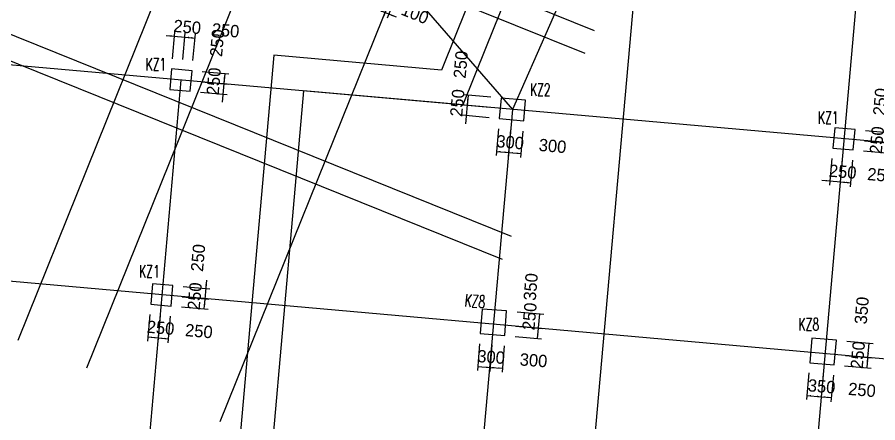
# Model space of a CAD drawing. Extents: x 387171 to 699106, y 11966 to 245688.
# Drawn here: x 553783 to 574726, y 60053 to 69925 of the extents above; entities that cross this region are included whole.
import ezdxf

# ---------------------------------------------------------------- set-up
doc = ezdxf.new("R2010")
doc.units = 0
doc.header["$LTSCALE"] = 100
doc.header["$MEASUREMENT"] = 0
for name, color, linetype in [('COLU', 7, 'Continuous'), ('DIM', 3, 'Continuous'), ('DOTE', 253, 'Continuous'), ('h后浇带(新)', 1, 'Continuous'), ('NUM', 7, 'Continuous'), ('小尺寸', 4, 'Continuous')]:
    doc.layers.add(name, color=color, linetype=linetype)
doc.styles.get("Standard").update_dxf_attribs({"font": 'standard'})
doc.styles.add('tk', font='tk')
doc.dimstyles.get("Standard").update_dxf_attribs({"dimtxt": 300, "dimasz": 100, "dimexe": 100, "dimexo": 250, "dimgap": 100, "dimtad": 0, "dimtoh": 1, "dimdec": 0, "dimdsep": 46, "dimcen": 0.09, "dimclrt": 7, "dimadec": 0, "dimazin": 0, "dimtfac": 1, "dimtdec": 4, "dimtofl": 0, "dimtmove": 0, "dimatfit": 3, "dimfxl": 1, "dimtolj": 1, "dimtzin": 0, "dimarcsym": 0})

# ---------------------------------------------------------------- blocks, each defined once
blk = doc.blocks.new('*D1644')
at = {"layer": '小尺寸', "color": 0, "linetype": 'ByBlock', "lineweight": -2}
for p, q in [((562937, 70545), (562694, 69943)), ((563030, 70508), (562787, 69905)), ((563010, 69923), (562546, 70110))]:
    blk.add_line(p, q, dxfattribs=at)
for points in [[(562732, 70035), (562633, 70057), (562645, 70088)], [(562825, 69998), (562924, 69976), (562911, 69945)]]:
    blk.add_solid(points, dxfattribs=at)
at = {"layer": '小尺寸', "color": 7, "linetype": 'Continuous', "lineweight": -2, "insert": (563465, 70009), "char_height": 300, "width": 476.67, "attachment_point": 5, "rotation": 338.0454, "style": 'tk'}
blk.add_mtext('100', dxfattribs=at)
blk = doc.blocks.new('*D3156')
at = {"layer": 'DIM', "color": 0, "linetype": 'ByBlock', "lineweight": -2}
for p, q in [((558287, 68600), (558935, 68543)), ((558835, 68552), (558813, 68303)), ((558265, 68351), (558913, 68294))]:
    blk.add_line(p, q, dxfattribs=at)
for points in [[(558835, 68552), (558843, 68450), (558810, 68453)], [(558813, 68303), (558805, 68404), (558838, 68401)]]:
    blk.add_solid(points, dxfattribs=at)
at = {"layer": 'DIM', "color": 7, "linetype": 'Continuous', "lineweight": -2, "insert": (558650, 69297), "char_height": 300, "width": 566.67, "attachment_point": 5, "rotation": 84.9316, "style": 'tk'}
blk.add_mtext('250', dxfattribs=at)
blk = doc.blocks.new('*D3099')
at = {"layer": 'DIM', "color": 0, "linetype": 'ByBlock', "lineweight": -2}
for p, q in [((558831, 68502), (558773, 67854)), ((558265, 68351), (558913, 68294)), ((558243, 68102), (558890, 68045))]:
    blk.add_line(p, q, dxfattribs=at)
for points in [[(558813, 68303), (558805, 68404), (558838, 68401)], [(558791, 68054), (558799, 67952), (558765, 67955)]]:
    blk.add_solid(points, dxfattribs=at)
at = {"layer": 'DIM', "color": 7, "linetype": 'Continuous', "lineweight": -2, "insert": (558567, 68365), "char_height": 300, "width": 566.67, "attachment_point": 5, "rotation": 84.9316, "style": 'tk'}
blk.add_mtext('250', dxfattribs=at)
blk = doc.blocks.new('*D2819')
at = {"layer": 'DIM', "color": 0, "linetype": 'ByBlock', "lineweight": -2}
for p, q in [((557562, 68915), (557620, 69563)), ((557811, 68893), (557869, 69541)), ((557412, 69481), (558059, 69424))]:
    blk.add_line(p, q, dxfattribs=at)
for points in [[(557611, 69463), (557510, 69456), (557513, 69489)], [(557860, 69441), (557961, 69449), (557958, 69416)]]:
    blk.add_solid(points, dxfattribs=at)
at = {"layer": 'DIM', "color": 7, "linetype": 'Continuous', "lineweight": -2, "insert": (557922, 69687), "char_height": 300, "width": 566.67, "attachment_point": 5, "rotation": 354.9316, "style": 'tk'}
blk.add_mtext('250', dxfattribs=at)
blk = doc.blocks.new('*D3605')
at = {"layer": 'DIM', "color": 0, "linetype": 'ByBlock', "lineweight": -2}
for p, q in [((557811, 68893), (557869, 69541)), ((557860, 69441), (558109, 69419)), ((558060, 68871), (558118, 69519))]:
    blk.add_line(p, q, dxfattribs=at)
for points in [[(557860, 69441), (557961, 69449), (557958, 69416)], [(558109, 69419), (558008, 69411), (558011, 69445)]]:
    blk.add_solid(points, dxfattribs=at)
at = {"layer": 'DIM', "color": 7, "linetype": 'Continuous', "lineweight": -2, "insert": (558854, 69604), "char_height": 300, "width": 566.67, "attachment_point": 5, "rotation": 354.9316, "style": 'tk'}
blk.add_mtext('250', dxfattribs=at)
blk = doc.blocks.new('*D3333')
at = {"layer": 'DIM', "color": 0, "linetype": 'ByBlock', "lineweight": -2}
for p, q in [((565492, 67208), (565435, 66561)), ((565791, 67182), (565734, 66534)), ((565444, 66660), (565743, 66634))]:
    blk.add_line(p, q, dxfattribs=at)
for points in [[(565444, 66660), (565545, 66668), (565542, 66635)], [(565743, 66634), (565642, 66626), (565644, 66659)]]:
    blk.add_solid(points, dxfattribs=at)
at = {"layer": 'DIM', "color": 7, "linetype": 'Continuous', "lineweight": -2, "insert": (565780, 66881), "char_height": 300, "width": 566.67, "attachment_point": 5, "rotation": 354.9316, "style": 'tk'}
blk.add_mtext('300', dxfattribs=at)
blk = doc.blocks.new('*D4432')
at = {"layer": 'DIM', "color": 0, "linetype": 'ByBlock', "lineweight": -2}
for p, q in [((565791, 67182), (565734, 66534)), ((566090, 67155), (566033, 66508)), ((565743, 66634), (566041, 66607))]:
    blk.add_line(p, q, dxfattribs=at)
for points in [[(565743, 66634), (565844, 66642), (565841, 66608)], [(566041, 66607), (565940, 66600), (565943, 66633)]]:
    blk.add_solid(points, dxfattribs=at)
at = {"layer": 'DIM', "color": 7, "linetype": 'Continuous', "lineweight": -2, "insert": (566812, 66790), "char_height": 300, "width": 566.67, "attachment_point": 5, "rotation": 354.9316, "style": 'tk'}
blk.add_mtext('300', dxfattribs=at)
blk = doc.blocks.new('*D4019')
at = {"layer": 'DIM', "color": 0, "linetype": 'ByBlock', "lineweight": -2}
for p, q in [((564700, 67329), (564757, 67976)), ((565288, 67728), (564640, 67786)), ((565265, 67479), (564618, 67537))]:
    blk.add_line(p, q, dxfattribs=at)
for points in [[(564740, 67777), (564732, 67878), (564765, 67875)], [(564718, 67528), (564725, 67427), (564692, 67430)]]:
    blk.add_solid(points, dxfattribs=at)
at = {"layer": 'DIM', "color": 7, "linetype": 'Continuous', "lineweight": -2, "insert": (564494, 67839), "char_height": 300, "width": 566.67, "attachment_point": 5, "rotation": 84.9316, "style": 'tk'}
blk.add_mtext('250', dxfattribs=at)
blk = doc.blocks.new('*D184')
at = {"layer": 'DIM', "color": 0, "linetype": 'ByBlock', "lineweight": -2}
for p, q in [((565310, 67977), (564662, 68035)), ((564740, 67777), (564762, 68026)), ((565288, 67728), (564640, 67786))]:
    blk.add_line(p, q, dxfattribs=at)
for points in [[(564740, 67777), (564732, 67878), (564765, 67875)], [(564762, 68026), (564770, 67925), (564736, 67928)]]:
    blk.add_solid(points, dxfattribs=at)
at = {"layer": 'DIM', "color": 7, "linetype": 'Continuous', "lineweight": -2, "insert": (564577, 68772), "char_height": 300, "width": 566.67, "attachment_point": 5, "rotation": 84.9316, "style": 'tk'}
blk.add_mtext('250', dxfattribs=at)
blk = doc.blocks.new('*D70')
at = {"layer": 'DIM', "color": 0, "linetype": 'ByBlock', "lineweight": -2}
for p, q in [((573611, 66488), (573553, 65841)), ((573860, 66466), (573802, 65819)), ((573363, 65958), (574010, 65901))]:
    blk.add_line(p, q, dxfattribs=at)
for points in [[(573562, 65940), (573461, 65933), (573464, 65966)], [(573811, 65918), (573912, 65926), (573909, 65893)]]:
    blk.add_solid(points, dxfattribs=at)
at = {"layer": 'DIM', "color": 7, "linetype": 'Continuous', "lineweight": -2, "insert": (573873, 66164), "char_height": 300, "width": 566.67, "attachment_point": 5, "rotation": 354.9316, "style": 'tk'}
blk.add_mtext('250', dxfattribs=at)
blk = doc.blocks.new('*D4472')
at = {"layer": 'DIM', "color": 0, "linetype": 'ByBlock', "lineweight": -2}
for p, q in [((573860, 66466), (573802, 65819)), ((574109, 66444), (574051, 65797)), ((573811, 65918), (574060, 65896))]:
    blk.add_line(p, q, dxfattribs=at)
for points in [[(573811, 65918), (573912, 65926), (573909, 65893)], [(574060, 65896), (573959, 65888), (573962, 65922)]]:
    blk.add_solid(points, dxfattribs=at)
at = {"layer": 'DIM', "color": 7, "linetype": 'Continuous', "lineweight": -2, "insert": (574806, 66081), "char_height": 300, "width": 566.67, "attachment_point": 5, "rotation": 354.9316, "style": 'tk'}
blk.add_mtext('250', dxfattribs=at)
blk = doc.blocks.new('*D905')
at = {"layer": 'DIM', "color": 0, "linetype": 'ByBlock', "lineweight": -2}
for p, q in [((574910, 66423), (574967, 67071)), ((574402, 66920), (575049, 66863)), ((574380, 66671), (575027, 66613))]:
    blk.add_line(p, q, dxfattribs=at)
for points in [[(574950, 66871), (574942, 66972), (574975, 66969)], [(574928, 66622), (574935, 66521), (574902, 66524)]]:
    blk.add_solid(points, dxfattribs=at)
at = {"layer": 'DIM', "color": 7, "linetype": 'Continuous', "lineweight": -2, "insert": (574704, 66934), "char_height": 300, "width": 566.67, "attachment_point": 5, "rotation": 84.9316, "style": 'tk'}
blk.add_mtext('250', dxfattribs=at)
blk = doc.blocks.new('*D768')
at = {"layer": 'DIM', "color": 0, "linetype": 'ByBlock', "lineweight": -2}
for p, q in [((574424, 67169), (575071, 67112)), ((574950, 66871), (574972, 67120)), ((574402, 66920), (575049, 66863))]:
    blk.add_line(p, q, dxfattribs=at)
for points in [[(574972, 67120), (574979, 67019), (574946, 67022)], [(574950, 66871), (574942, 66972), (574975, 66969)]]:
    blk.add_solid(points, dxfattribs=at)
at = {"layer": 'DIM', "color": 7, "linetype": 'Continuous', "lineweight": -2, "insert": (574787, 67866), "char_height": 300, "width": 566.67, "attachment_point": 5, "rotation": 84.9316, "style": 'tk'}
blk.add_mtext('250', dxfattribs=at)
blk = doc.blocks.new('*D2261')
at = {"layer": 'DIM', "color": 0, "linetype": 'ByBlock', "lineweight": -2}
for p, q in [((565032, 61974), (564984, 61322)), ((565331, 61952), (565283, 61300)), ((564991, 61422), (565290, 61400))]:
    blk.add_line(p, q, dxfattribs=at)
for points in [[(564991, 61422), (565092, 61431), (565090, 61398)], [(565290, 61400), (565189, 61391), (565192, 61424)]]:
    blk.add_solid(points, dxfattribs=at)
at = {"layer": 'DIM', "color": 7, "linetype": 'Continuous', "lineweight": -2, "insert": (565316, 61655), "char_height": 300, "width": 566.67, "attachment_point": 5, "rotation": 355.7758, "style": 'tk'}
blk.add_mtext('300', dxfattribs=at)
blk = doc.blocks.new('*D2144')
at = {"layer": 'DIM', "color": 0, "linetype": 'ByBlock', "lineweight": -2}
for p, q in [((565331, 61952), (565283, 61304)), ((565630, 61930), (565582, 61282)), ((565291, 61403), (565590, 61381))]:
    blk.add_line(p, q, dxfattribs=at)
for points in [[(565291, 61403), (565392, 61413), (565389, 61379)], [(565590, 61381), (565489, 61372), (565491, 61405)]]:
    blk.add_solid(points, dxfattribs=at)
at = {"layer": 'DIM', "color": 7, "linetype": 'Continuous', "lineweight": -2, "insert": (566349, 61573), "char_height": 300, "width": 566.67, "attachment_point": 5, "rotation": 355.7758, "style": 'tk'}
blk.add_mtext('300', dxfattribs=at)
blk = doc.blocks.new('*D1882')
at = {"layer": 'DIM', "color": 0, "linetype": 'ByBlock', "lineweight": -2}
for p, q in [((565920, 62406), (566567, 62349)), ((566445, 62108), (566467, 62357)), ((565898, 62157), (566545, 62100))]:
    blk.add_line(p, q, dxfattribs=at)
for points in [[(566445, 62108), (566438, 62210), (566471, 62207)], [(566467, 62357), (566475, 62256), (566442, 62259)]]:
    blk.add_solid(points, dxfattribs=at)
at = {"layer": 'DIM', "color": 7, "linetype": 'Continuous', "lineweight": -2, "insert": (566252, 62643), "char_height": 300, "width": 566.67, "attachment_point": 5, "rotation": 84.9316, "style": 'tk'}
blk.add_mtext('250', dxfattribs=at)
blk = doc.blocks.new('*D2673')
at = {"layer": 'DIM', "color": 0, "linetype": 'ByBlock', "lineweight": -2}
for p, q in [((558389, 63521), (558331, 62874)), ((557823, 63371), (558471, 63313)), ((557801, 63122), (558449, 63064))]:
    blk.add_line(p, q, dxfattribs=at)
for points in [[(558371, 63322), (558363, 63423), (558397, 63420)], [(558349, 63073), (558357, 62972), (558324, 62975)]]:
    blk.add_solid(points, dxfattribs=at)
at = {"layer": 'DIM', "color": 7, "linetype": 'Continuous', "lineweight": -2, "insert": (558186, 64068), "char_height": 300, "width": 566.67, "attachment_point": 5, "rotation": 84.9316, "style": 'tk'}
blk.add_mtext('250', dxfattribs=at)
blk = doc.blocks.new('*D2616')
at = {"layer": 'DIM', "color": 0, "linetype": 'ByBlock', "lineweight": -2}
for p, q in [((557801, 63122), (558449, 63064)), ((558349, 63073), (558327, 62824)), ((557779, 62873), (558427, 62815))]:
    blk.add_line(p, q, dxfattribs=at)
for points in [[(558349, 63073), (558357, 62972), (558324, 62975)], [(558327, 62824), (558319, 62925), (558352, 62922)]]:
    blk.add_solid(points, dxfattribs=at)
at = {"layer": 'DIM', "color": 7, "linetype": 'Continuous', "lineweight": -2, "insert": (558104, 63135), "char_height": 300, "width": 566.67, "attachment_point": 5, "rotation": 84.9316, "style": 'tk'}
blk.add_mtext('250', dxfattribs=at)
blk = doc.blocks.new('*D3524')
at = {"layer": 'DIM', "color": 0, "linetype": 'ByBlock', "lineweight": -2}
for p, q in [((557010, 62690), (556953, 62042)), ((557259, 62668), (557202, 62020)), ((556961, 62142), (557210, 62120))]:
    blk.add_line(p, q, dxfattribs=at)
for points in [[(556961, 62142), (557063, 62150), (557060, 62117)], [(557210, 62120), (557109, 62112), (557112, 62145)]]:
    blk.add_solid(points, dxfattribs=at)
at = {"layer": 'DIM', "color": 7, "linetype": 'Continuous', "lineweight": -2, "insert": (557273, 62365), "char_height": 300, "width": 566.67, "attachment_point": 5, "rotation": 354.9316, "style": 'tk'}
blk.add_mtext('250', dxfattribs=at)
blk = doc.blocks.new('*D3135')
at = {"layer": 'DIM', "color": 0, "linetype": 'ByBlock', "lineweight": -2}
for p, q in [((557259, 62668), (557202, 62020)), ((557508, 62646), (557451, 61998)), ((557210, 62120), (557459, 62098))]:
    blk.add_line(p, q, dxfattribs=at)
for points in [[(557210, 62120), (557312, 62128), (557309, 62094)], [(557459, 62098), (557358, 62090), (557361, 62123)]]:
    blk.add_solid(points, dxfattribs=at)
at = {"layer": 'DIM', "color": 7, "linetype": 'Continuous', "lineweight": -2, "insert": (558205, 62283), "char_height": 300, "width": 566.67, "attachment_point": 5, "rotation": 354.9316, "style": 'tk'}
blk.add_mtext('250', dxfattribs=at)
blk = doc.blocks.new('*D3533')
at = {"layer": 'DIM', "color": 0, "linetype": 'ByBlock', "lineweight": -2}
for p, q in [((573047, 61268), (572990, 60620)), ((573396, 61237), (573338, 60589)), ((572999, 60720), (573347, 60689))]:
    blk.add_line(p, q, dxfattribs=at)
for points in [[(572999, 60720), (573100, 60727), (573097, 60694)], [(573347, 60689), (573246, 60681), (573249, 60714)]]:
    blk.add_solid(points, dxfattribs=at)
at = {"layer": 'DIM', "color": 7, "linetype": 'Continuous', "lineweight": -2, "insert": (573360, 60939), "char_height": 300, "width": 566.67, "attachment_point": 5, "rotation": 354.9316, "style": 'tk'}
blk.add_mtext('350', dxfattribs=at)
blk = doc.blocks.new('*D3214')
at = {"layer": 'DIM', "color": 0, "linetype": 'ByBlock', "lineweight": -2}
for p, q in [((573396, 61237), (573338, 60589)), ((573645, 61215), (573587, 60567)), ((573347, 60689), (573596, 60667))]:
    blk.add_line(p, q, dxfattribs=at)
for points in [[(573347, 60689), (573448, 60696), (573445, 60663)], [(573596, 60667), (573495, 60659), (573498, 60692)]]:
    blk.add_solid(points, dxfattribs=at)
at = {"layer": 'DIM', "color": 7, "linetype": 'Continuous', "lineweight": -2, "insert": (574342, 60852), "char_height": 300, "width": 566.67, "attachment_point": 5, "rotation": 354.9316, "style": 'tk'}
blk.add_mtext('250', dxfattribs=at)
blk = doc.blocks.new('*D4113')
at = {"layer": 'DIM', "color": 0, "linetype": 'ByBlock', "lineweight": -2}
for p, q in [((573938, 61690), (574585, 61633)), ((574464, 61393), (574486, 61642)), ((573916, 61441), (574563, 61384))]:
    blk.add_line(p, q, dxfattribs=at)
for points in [[(574486, 61642), (574494, 61541), (574460, 61544)], [(574464, 61393), (574456, 61494), (574489, 61491)]]:
    blk.add_solid(points, dxfattribs=at)
at = {"layer": 'DIM', "color": 7, "linetype": 'Continuous', "lineweight": -2, "insert": (574240, 61704), "char_height": 300, "width": 566.67, "attachment_point": 5, "rotation": 84.9316, "style": 'tk'}
blk.add_mtext('250', dxfattribs=at)
blk = doc.blocks.new('*D3976')
at = {"layer": 'DIM', "color": 0, "linetype": 'ByBlock', "lineweight": -2}
for p, q in [((573969, 62039), (574616, 61982)), ((574486, 61642), (574517, 61991)), ((573938, 61690), (574585, 61633))]:
    blk.add_line(p, q, dxfattribs=at)
for points in [[(574517, 61991), (574524, 61889), (574491, 61892)], [(574486, 61642), (574478, 61743), (574511, 61740)]]:
    blk.add_solid(points, dxfattribs=at)
at = {"layer": 'DIM', "color": 7, "linetype": 'Continuous', "lineweight": -2, "insert": (574336, 62786), "char_height": 300, "width": 566.67, "attachment_point": 5, "rotation": 84.9316, "style": 'tk'}
blk.add_mtext('350', dxfattribs=at)
blk = doc.blocks.new('*D3443')
at = {"layer": 'DIM', "color": 0, "linetype": 'ByBlock', "lineweight": -2}
for p, q in [((565949, 62756), (566598, 62701)), ((566469, 62361), (566498, 62709)), ((565920, 62407), (566568, 62352))]:
    blk.add_line(p, q, dxfattribs=at)
for points in [[(566498, 62709), (566506, 62608), (566473, 62611)], [(566469, 62361), (566461, 62462), (566494, 62459)]]:
    blk.add_solid(points, dxfattribs=at)
at = {"layer": 'DIM', "color": 7, "linetype": 'Continuous', "lineweight": -2, "insert": (566281, 63361), "char_height": 300, "width": 566.67, "attachment_point": 5, "rotation": 85.1724, "style": 'tk'}
blk.add_mtext('350', dxfattribs=at)
blk = doc.blocks.new('1')
at = {"layer": 'h后浇带(新)', "color": 6, "lineweight": 30}
for p, q in [((634068, 527003), (630771, 524573)), ((635020, 526711), (631889, 524404)), ((630771, 524573), (641330, 510244)), ((631889, 524404), (641974, 510719))]:
    blk.add_line(p, q, dxfattribs=at)
for points in [[(632181, 534727), (634510, 528149), (635020, 526711)], [(631479, 534314), (633756, 527882), (634068, 527003)]]:
    blk.add_lwpolyline(points, dxfattribs=at)
blk = doc.blocks.new('后浇带现场')
at = {"color": 1, "lineweight": 30, "rotation": 318.5460777723208}
blk.add_blockref('1', (-77006, 620463), dxfattribs=at)

msp = doc.modelspace()

# ---------------------------------------------------------------- linework, layer by layer
at = {"layer": 'COLU'}
for points in [[(557495.9, 68168.3), (557994, 68124.2), (558038.2, 68622.2), (557540.1, 68666.4)], [(565514.5, 67457.2), (566112.1, 67404.2), (566156.3, 67902.2), (565558.6, 67955.2)], [(573632.6, 66737.2), (574130.6, 66693), (574174.8, 67191), (573676.8, 67235.2)], [(557032.1, 62938.9), (557530.2, 62894.7), (557574.3, 63392.7), (557076.3, 63436.9)]]:
    msp.add_lwpolyline(points, close=True, dxfattribs=at)
at = {"layer": 'COLU', "color": 30}
for points in [[(565050.5, 62223.3), (565648.5, 62179.1), (565692.7, 62777.2), (565094.6, 62821.3)], [(573069.2, 61516.5), (573666.8, 61463.5), (573719.8, 62061.2), (573122.2, 62114.2)]]:
    msp.add_lwpolyline(points, close=True, dxfattribs=at)
at = {"layer": 'DOTE'}
for p, q in [((576271.3, 93659.3), (572120.8, 46861.6)), ((570388.9, 88458.7), (566741.9, 47338.6)), ((567832.5, 69596.5), (538343.4, 81483.7)), ((553804.1, 62063.9), (560059.4, 77581.7)), ((555473.6, 61391), (561728.9, 76908.7)), ((558719.7, 60082.4), (565535.8, 76991.4)), ((569231.6, 75409.9), (565835.4, 67679.7)), ((565813.6, 64588.1), (539385.2, 75241.5)), ((567608.1, 69040), (554535.5, 74309.7)), ((598855.8, 64751.1), (495312.2, 73934.5)), ((565589.2, 64031.6), (548064.7, 71095.9)), ((563068.3, 70870), (565835.4, 67679.7)), ((557767, 68395.3), (555984.1, 48292.8)), ((662839, 53805.8), (502916.7, 67989.4)), ((565835.4, 67679.7), (564052.5, 47577.2))]:
    msp.add_line(p, q, dxfattribs=at)

# ---------------------------------------------------------------- block references
at = {"color": 3, "lineweight": 30}
msp.add_blockref('后浇带现场', (-182998.7, -527042.1), dxfattribs=at)

# ---------------------------------------------------------------- texts
at = {"layer": 'NUM', "color": 200, "width": 0.7}
for s, p in [('KZ1', (556908.2, 68627.1)), ('KZ2', (566262.4, 68008.3)), ('KZ1', (573269.3, 67333.7)), ('KZ1', (556751.5, 63586.7))]:
    msp.add_text(s, height=300, dxfattribs=at).set_placement(p)
at = {"layer": 'NUM', "color": 30, "width": 0.7}
msp.add_text('KZ8', height=300, rotation=354.86206, dxfattribs=at).set_placement((564661.9, 62889.1))
msp.add_text('KZ8', height=300, dxfattribs=at).set_placement((572797.1, 62302.3))

# ---------------------------------------------------------------- dimensions: what is measured, and where the dimension line sits
at = {"layer": 'DIM', "color": 200}
for p1, p2, distance, picture, middle in [((557540.1, 68666.4), (557789.1, 68644.3), 800, '*D2819', (557415.6, 69731.6)), ((557789.1, 68644.3), (558038.2, 68622.2), 800, '*D3605', (558348.1, 69648.9)), ((558038.2, 68622.2), (558016.1, 68373.2), 800, '*D3156', (558605.3, 68790.9)), ((565536.5, 67706.2), (565558.6, 67955.2), 800, '*D184', (564532, 68265.2)), ((558016.1, 68373.2), (557994, 68124.2), 800, '*D3099', (558522.6, 67858.4)), ((565514.5, 67457.2), (565536.5, 67706.2), 800, '*D4019', (564449.3, 67332.7)), ((574152.7, 66942), (574174.8, 67191), -800, '*D768', (574741.9, 67359.7)), ((565514.5, 67457.2), (565813.3, 67430.7), -800, '*D3333', (565248.6, 66928.6)), ((565813.3, 67430.7), (566112.1, 67404.2), -800, '*D4432', (566280.7, 66837.1)), ((574130.6, 66693), (574152.7, 66942), -800, '*D905', (574659.2, 66427.2)), ((573632.6, 66737.2), (573881.6, 66715.1), -800, '*D70', (573366.8, 66208.6)), ((573881.6, 66715.1), (574130.6, 66693), -800, '*D4472', (574299.3, 66125.9)), ((557574.3, 63392.7), (557552.3, 63143.7), 800, '*D2673', (558141.5, 63561.4)), ((565670.6, 62428.1), (565700, 62776.6), -801, '*D3443', (566234.4, 62804.5)), ((557552.3, 63143.7), (557530.2, 62894.7), 800, '*D2616', (558058.8, 62628.9)), ((573688.9, 61712.6), (573719.8, 62061.2), -800, '*D3976', (574287, 62229.8)), ((557032.1, 62938.9), (557281.2, 62916.8), -800, '*D3524', (556766.3, 62410.3)), ((557281.2, 62916.8), (557530.2, 62894.7), -800, '*D3135', (557698.8, 62327.6)), ((565648.5, 62179.1), (565670.6, 62428.1), -800, '*D1882', (566207.4, 62136.4)), ((565050.5, 62223.3), (565349.5, 62201.2), -803.6, '*D2261', (564784.6, 61694.7)), ((565349.5, 62201.2), (565648.5, 62179.1), -799.9, '*D2144', (565817.1, 61612)), ((573666.8, 61463.5), (573688.9, 61712.6), -800, '*D4113', (574195.4, 61197.7)), ((573069.2, 61516.5), (573417.8, 61485.6), -800, '*D3533', (572803.4, 60988)), ((573417.8, 61485.6), (573666.8, 61463.5), -800, '*D3214', (573835.5, 60896.4))]:
    dim = msp.add_aligned_dim(p1=p1, p2=p2, distance=distance, dimstyle='Standard', dxfattribs=at)
    dim.commit()
    dim.dimension.update_dxf_attribs({"geometry": picture, "text_midpoint": middle})
at = {"layer": '小尺寸'}
dim = msp.add_aligned_dim(p1=(563123.7, 70739.9), p2=(563030.9, 70777.3), distance=800, dimstyle='Standard', dxfattribs=at)
dim.commit()
dim.dimension.update_dxf_attribs({"geometry": '*D1644', "text_midpoint": (563105.3, 70154.3)})

doc.saveas('drawing.dxf')
